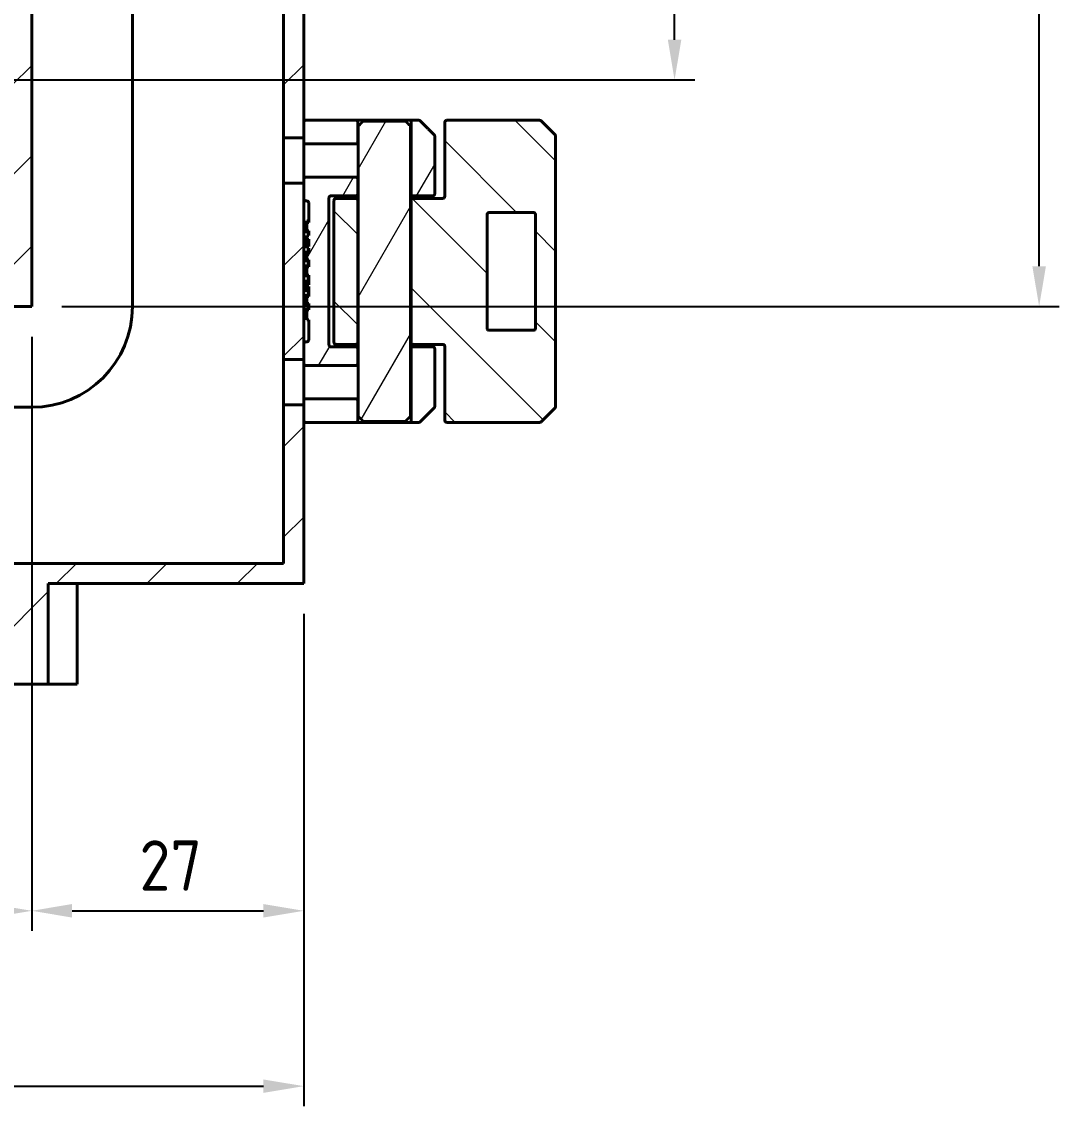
# Model space of a CAD drawing. Header units: millimetres. Extents: x 0 to 2378, y 0 to 1682.
# Drawn here: x 1149.7 to 1252.7, y 1244.9 to 1352.6 of the extents above; entities that cross this region are included whole.
import ezdxf

# ---------------------------------------------------------------- set-up
doc = ezdxf.new("R2010")
doc.units = ezdxf.units.MM
doc.header["$LTSCALE"] = 2
for name, color, linetype, lineweight in [('가시적인 것(ISO)', 3, 'Continuous', 40), ('치수(ISO)', 2, 'Continuous', 25), ('해치(ISO)', 7, 'Continuous', 18)]:
    doc.layers.add(name, color=color, linetype=linetype, lineweight=lineweight)
doc.styles.add('치수 텍스트_PSTEK_POSCO', font='isocp.shx')
doc.dimstyles.new('치수_PSTEK_POSCO', dxfattribs={"dimscale": 2, "dimtxt": 2.5, "dimasz": 2, "dimexe": 1, "dimexo": 1.5, "dimgap": 1, "dimtad": 1, "dimrnd": 1e-08, "dimdsep": 46, "dimtxsty": '치수 텍스트_PSTEK_POSCO', "dimcen": 0.09, "dimdle": 10, "dimclrd": 7, "dimclre": 7, "dimclrt": 2, "dimadec": 1, "dimazin": 2, "dimtfac": 1, "dimtmove": 0, "dimatfit": 3, "dimfxl": 0, "dimtolj": 1, "dimlwd": -1, "dimlwe": -1, "dimarcsym": 0})
pattern_1 = [(59.99998, (0, 0), (-5.49926, 3.175002), [])]

# ---------------------------------------------------------------- blocks, each defined once
blk = doc.blocks.new('*D118')
at = {"layer": 'Defpoints', "color": 0}
for p in [(1127.42, 1456.79), (1214.48, 1456.79), (1127.42, 1346.79)]:
    blk.add_point(p, dxfattribs=at)
at = {"layer": '치수(ISO)', "color": 7}
for p, q in [((1130.42, 1456.79), (1216.48, 1456.79)), ((1214.48, 1350.79), (1214.48, 1452.79)), ((1130.42, 1346.79), (1216.48, 1346.79))]:
    blk.add_line(p, q, dxfattribs=at)
for points in [[(1213.81, 1452.79), (1215.15, 1452.79), (1214.48, 1456.79)], [(1213.81, 1350.79), (1215.15, 1350.79), (1214.48, 1346.79)]]:
    blk.add_solid(points, dxfattribs=at)
at = {"layer": '치수(ISO)', "color": 2, "insert": (1209.98, 1398.29), "char_height": 5, "attachment_point": 4, "rotation": 90, "style": '치수 텍스트_PSTEK_POSCO'}
blk.add_mtext('\\A1;110', dxfattribs=at)
blk = doc.blocks.new('*D119')
at = {"layer": 'Defpoints', "color": 0}
for p in [(1150.67, 1479.29), (1250.67, 1479.29), (1150.67, 1324.29)]:
    blk.add_point(p, dxfattribs=at)
at = {"layer": '치수(ISO)', "color": 7}
for p, q in [((1153.67, 1479.29), (1252.67, 1479.29)), ((1250.67, 1328.29), (1250.67, 1475.29)), ((1153.67, 1324.29), (1252.67, 1324.29))]:
    blk.add_line(p, q, dxfattribs=at)
for points in [[(1250, 1475.29), (1251.34, 1475.29), (1250.67, 1479.29)], [(1250, 1328.29), (1251.34, 1328.29), (1250.67, 1324.29)]]:
    blk.add_solid(points, dxfattribs=at)
at = {"layer": '치수(ISO)', "color": 2, "insert": (1246.17, 1397.68), "char_height": 5, "attachment_point": 4, "rotation": 90, "style": '치수 텍스트_PSTEK_POSCO'}
blk.add_mtext('\\A1;155', dxfattribs=at)
blk = doc.blocks.new('*D121')
at = {"layer": 'Defpoints', "color": 0}
for p in [(894.67, 1324.29), (1150.67, 1324.29), (1150.67, 1264.29)]:
    blk.add_point(p, dxfattribs=at)
at = {"layer": '치수(ISO)', "color": 7}
for p, q in [((894.67, 1321.29), (894.67, 1262.29)), ((1150.67, 1321.29), (1150.67, 1262.29)), ((898.67, 1264.29), (1146.67, 1264.29))]:
    blk.add_line(p, q, dxfattribs=at)
for points in [[(898.67, 1264.96), (898.67, 1263.62), (894.67, 1264.29)], [(1146.67, 1264.96), (1146.67, 1263.62), (1150.67, 1264.29)]]:
    blk.add_solid(points, dxfattribs=at)
at = {"layer": '치수(ISO)', "color": 2, "insert": (1017.98, 1268.79), "char_height": 5, "attachment_point": 4, "style": '치수 텍스트_PSTEK_POSCO'}
blk.add_mtext('\\A1;256', dxfattribs=at)
blk = doc.blocks.new('*D122')
at = {"layer": 'Defpoints', "color": 0}
for p in [(1150.67, 1324.29), (1177.67, 1296.79), (1177.67, 1264.29)]:
    blk.add_point(p, dxfattribs=at)
at = {"layer": '치수(ISO)', "color": 7}
for p, q in [((1150.67, 1321.29), (1150.67, 1262.29)), ((1177.67, 1293.79), (1177.67, 1262.29)), ((1154.67, 1264.29), (1173.67, 1264.29))]:
    blk.add_line(p, q, dxfattribs=at)
for points in [[(1154.67, 1264.96), (1154.67, 1263.62), (1150.67, 1264.29)], [(1173.67, 1264.96), (1173.67, 1263.62), (1177.67, 1264.29)]]:
    blk.add_solid(points, dxfattribs=at)
at = {"layer": '치수(ISO)', "color": 2, "insert": (1161.36, 1268.79), "char_height": 5, "attachment_point": 4, "style": '치수 텍스트_PSTEK_POSCO'}
blk.add_mtext('\\A1;27', dxfattribs=at)
blk = doc.blocks.new('*D125')
at = {"layer": 'Defpoints', "color": 0}
for p in [(867.67, 1296.79), (1177.67, 1296.79), (1177.67, 1246.88)]:
    blk.add_point(p, dxfattribs=at)
at = {"layer": '치수(ISO)', "color": 7}
for p, q in [((867.67, 1293.79), (867.67, 1244.88)), ((1177.67, 1293.79), (1177.67, 1244.88)), ((871.67, 1246.88), (1173.67, 1246.88))]:
    blk.add_line(p, q, dxfattribs=at)
for points in [[(871.67, 1247.54), (871.67, 1246.21), (867.67, 1246.88)], [(1173.67, 1247.54), (1173.67, 1246.21), (1177.67, 1246.88)]]:
    blk.add_solid(points, dxfattribs=at)
at = {"layer": '치수(ISO)', "color": 2, "insert": (1018.67, 1251.38), "char_height": 5, "attachment_point": 4, "style": '치수 텍스트_PSTEK_POSCO'}
blk.add_mtext('\\A1;310', dxfattribs=at)

msp = doc.modelspace()

# ---------------------------------------------------------------- hatches: boundary and pattern name
at = {"layer": '해치(ISO)'}
h = msp.add_hatch(dxfattribs=at)
h.set_pattern_fill('ANSI31', color=256, scale=50.8, style=0)
h.set_pattern_definition([(45, (0, 0), (-4.490128, 4.490128), [])])
h.paths.add_polyline_path([(894.6712, 1324.2885), (1150.6712, 1324.2885), (1150.6712, 1479.2885), (894.6712, 1479.2885)])
h.paths.add_polyline_path([(1148.6712, 1326.2885), (896.6712, 1326.2885), (896.6712, 1417.2885), (898.6712, 1417.2885), (898.6712, 1419.2885), (898.6712, 1477.2885), (1148.6712, 1477.2885)], flags=0)
h.paths.add_polyline_path([(1175.6712, 1467.0363), (1177.6712, 1467.0363), (1177.6712, 1468.5885), (1177.6712, 1482.9885), (1177.6712, 1484.5407), (1175.6712, 1484.5407)])
h.paths.add_polyline_path([(1175.6712, 1341.0363), (1177.6712, 1341.0363), (1177.6712, 1342.5885), (1177.6712, 1460.9885), (1177.6712, 1462.5407), (1175.6712, 1462.5407)])
h.paths.add_polyline_path([(1175.6712, 1319.0363), (1177.6712, 1319.0363), (1177.6712, 1320.5885), (1177.6712, 1334.9885), (1177.6712, 1336.5407), (1175.6712, 1336.5407)])
h.paths.add_polyline_path([(867.6712, 1506.7885), (867.6712, 1296.7885), (1143.0416, 1296.7885), (1143.0416, 1286.7885), (1152.3008, 1286.7885), (1152.3008, 1296.7885), (1177.6712, 1296.7885), (1177.6712, 1312.9885), (1177.6712, 1314.5407), (1175.6712, 1314.5407), (1175.6712, 1298.7885), (869.6712, 1298.7885), (869.6712, 1504.7885), (1175.6712, 1504.7885), (1175.6712, 1489.0363), (1177.6712, 1489.0363), (1177.6712, 1490.5885), (1177.6712, 1506.7885)])
h = msp.add_hatch(dxfattribs=at)
h.set_pattern_fill('ANSI31', color=256, scale=50.8, angle=14.999978, style=0)
h.set_pattern_definition(pattern_1)
edge = h.paths.add_edge_path()
edge.add_spline(control_points=[(1182.8234, 1318.4355), (1182.85, 1318.4355), (1182.8764, 1318.4408), (1182.9246, 1318.4611), (1182.9461, 1318.4755), (1182.983, 1318.5123), (1182.9978, 1318.5345), (1183.0179, 1318.5832), (1183.0231, 1318.6092), (1183.0231, 1318.6354)], knot_values=[-0.03155541, -0.03155541, -0.03155541, -0.03155541, -0.02356647, -0.02356647, -0.01586992, -0.01586992, -0.00793401, -0.00793401, -0.00006102, -0.00006102, -0.00006102, -0.00006102], degree=3, periodic=0)
edge.add_line((1183.0231, 1318.6354), (1183.0231, 1320.0885))
edge.add_spline(control_points=[(1183.0231, 1320.0885), (1183.0231, 1320.1132), (1183.0173, 1320.1422), (1182.9984, 1320.1878), (1182.9819, 1320.2125), (1182.947, 1320.2474), (1182.9224, 1320.2638), (1182.8767, 1320.2827), (1182.8476, 1320.2885), (1182.8229, 1320.2885)], knot_values=[0.05925662, 0.05925662, 0.05925662, 0.05925662, 0.06665984, 0.06665984, 0.07406571, 0.07406571, 0.08147455, 0.08147455, 0.08888547, 0.08888547, 0.08888547, 0.08888547], degree=3, periodic=0)
edge.add_line((1182.8229, 1320.2885), (1180.3712, 1320.2885))
edge.add_ellipse((1180.3712, 1320.4885), major_axis=(0, -0.2), ratio=1, start_angle=270, end_angle=360, ccw=False)
edge.add_line((1180.1712, 1320.4885), (1180.1712, 1335.0885))
edge.add_ellipse((1180.3712, 1335.0885), major_axis=(-0.2, 0), ratio=1, start_angle=270, end_angle=360, ccw=False)
edge.add_line((1180.3712, 1335.2885), (1182.8229, 1335.2885))
edge.add_spline(control_points=[(1182.8229, 1335.2885), (1182.8476, 1335.2885), (1182.8767, 1335.2943), (1182.9224, 1335.3132), (1182.947, 1335.3297), (1182.9819, 1335.3646), (1182.9984, 1335.3892), (1183.0173, 1335.4348), (1183.0231, 1335.4638), (1183.0231, 1335.4885)], knot_values=[0.02962777, 0.02962777, 0.02962777, 0.02962777, 0.03703869, 0.03703869, 0.04444753, 0.04444753, 0.0518534, 0.0518534, 0.05925662, 0.05925662, 0.05925662, 0.05925662], degree=3, periodic=0)
edge.add_line((1183.0231, 1335.4885), (1183.0231, 1336.9416))
edge.add_spline(control_points=[(1183.0231, 1336.9416), (1183.0231, 1336.9679), (1183.0179, 1336.994), (1182.998, 1337.042), (1182.9838, 1337.0636), (1182.9471, 1337.1009), (1182.9248, 1337.116), (1182.8758, 1337.1363), (1182.8497, 1337.1415), (1182.8234, 1337.1415)], knot_values=[-0.03149977, -0.03149977, -0.03149977, -0.03149977, -0.02360721, -0.02360721, -0.01591095, -0.01591095, -0.00791092, -0.00791092, -0.00000502, -0.00000502, -0.00000502, -0.00000502], degree=3, periodic=0)
edge.add_line((1182.8234, 1337.1415), (1177.8712, 1337.1415))
edge.add_spline(control_points=[(1177.8712, 1337.1415), (1177.8465, 1337.1415), (1177.8175, 1337.1357), (1177.7719, 1337.1168), (1177.7473, 1337.1004), (1177.7124, 1337.0654), (1177.6959, 1337.0407), (1177.677, 1336.995), (1177.6712, 1336.9659), (1177.6712, 1336.9412)], knot_values=[0.05928178, 0.05928178, 0.05928178, 0.05928178, 0.06668257, 0.06668257, 0.07409021, 0.07409021, 0.08150513, 0.08150513, 0.08892466, 0.08892466, 0.08892466, 0.08892466], degree=3, periodic=0)
edge.add_line((1177.6712, 1336.9412), (1177.6712, 1336.5407))
edge.add_line((1177.6712, 1336.5407), (1177.6712, 1334.9885))
edge.add_ellipse((1177.8712, 1334.9885), major_axis=(-0.2, 0), ratio=1, start_angle=0, end_angle=90)
edge.add_line((1177.8712, 1334.7885), (1177.9712, 1334.7885))
edge.add_ellipse((1177.9712, 1334.5885), major_axis=(0, 0.2), ratio=1, start_angle=270, end_angle=360, ccw=False)
edge.add_line((1178.1712, 1334.5885), (1178.1712, 1332.6484))
edge.add_line((1178.1712, 1332.6484), (1177.9712, 1332.6484))
edge.add_line((1177.9712, 1332.6484), (1177.9712, 1331.7974))
edge.add_line((1177.9712, 1331.7974), (1178.1712, 1331.7974))
edge.add_line((1178.1712, 1331.7974), (1178.1712, 1331.3323))
edge.add_line((1178.1712, 1331.3323), (1177.9712, 1331.3323))
edge.add_line((1177.9712, 1331.3323), (1177.9712, 1330.9916))
edge.add_line((1177.9712, 1330.9916), (1178.1712, 1330.9916))
edge.add_line((1178.1712, 1330.9916), (1178.1712, 1330.2698))
edge.add_line((1178.1712, 1330.2698), (1177.9712, 1330.2698))
edge.add_line((1177.9712, 1330.2698), (1177.9712, 1330.0823))
edge.add_line((1177.9712, 1330.0823), (1178.1712, 1330.0823))
edge.add_line((1178.1712, 1330.0823), (1178.1712, 1329.6171))
edge.add_line((1178.1712, 1329.6171), (1177.9712, 1329.6171))
edge.add_line((1177.9712, 1329.6171), (1177.9712, 1328.9224))
edge.add_line((1177.9712, 1328.9224), (1178.1712, 1328.9224))
edge.add_line((1178.1712, 1328.9224), (1178.1712, 1328.2421))
edge.add_line((1178.1712, 1328.2421), (1177.9712, 1328.2421))
edge.add_line((1177.9712, 1328.2421), (1177.9712, 1327.4224))
edge.add_line((1177.9712, 1327.4224), (1178.1712, 1327.4224))
edge.add_line((1178.1712, 1327.4224), (1178.1712, 1326.4573))
edge.add_line((1178.1712, 1326.4573), (1177.9712, 1326.4573))
edge.add_line((1177.9712, 1326.4573), (1177.9712, 1326.2698))
edge.add_line((1177.9712, 1326.2698), (1178.1712, 1326.2698))
edge.add_line((1178.1712, 1326.2698), (1178.1712, 1325.3046))
edge.add_line((1178.1712, 1325.3046), (1177.9712, 1325.3046))
edge.add_line((1177.9712, 1325.3046), (1177.9712, 1324.6099))
edge.add_line((1177.9712, 1324.6099), (1178.1712, 1324.6099))
edge.add_line((1178.1712, 1324.6099), (1178.1712, 1323.9829))
edge.add_line((1178.1712, 1323.9829), (1177.9712, 1323.9829))
edge.add_line((1177.9712, 1323.9829), (1177.9712, 1322.9885))
edge.add_line((1177.9712, 1322.9885), (1178.1712, 1322.9885))
edge.add_line((1178.1712, 1322.9885), (1178.1712, 1320.9885))
edge.add_ellipse((1177.9712, 1320.9885), major_axis=(0.2, 0), ratio=1, start_angle=270, end_angle=360, ccw=False)
edge.add_line((1177.9712, 1320.7885), (1177.8712, 1320.7885))
edge.add_ellipse((1177.8712, 1320.5885), major_axis=(0, 0.2), ratio=1, start_angle=0, end_angle=90)
edge.add_line((1177.6712, 1320.5885), (1177.6712, 1319.0363))
edge.add_line((1177.6712, 1319.0363), (1177.6712, 1318.6358))
edge.add_spline(control_points=[(1177.6712, 1318.6358), (1177.6712, 1318.6111), (1177.677, 1318.582), (1177.6959, 1318.5363), (1177.7124, 1318.5116), (1177.7473, 1318.4767), (1177.7719, 1318.4602), (1177.8175, 1318.4413), (1177.8465, 1318.4355), (1177.8712, 1318.4355)], knot_values=[0.0296389, 0.0296389, 0.0296389, 0.0296389, 0.03705843, 0.03705843, 0.04447335, 0.04447335, 0.05188099, 0.05188099, 0.05928178, 0.05928178, 0.05928178, 0.05928178], degree=3, periodic=0)
edge.add_line((1177.8712, 1318.4355), (1182.8234, 1318.4355))
edge = h.paths.add_edge_path()
edge.add_spline(control_points=[(1183.0231, 1314.9416), (1183.0231, 1314.9679), (1183.0179, 1314.994), (1182.998, 1315.042), (1182.9838, 1315.0636), (1182.9471, 1315.1009), (1182.9248, 1315.116), (1182.8758, 1315.1363), (1182.8497, 1315.1415), (1182.8234, 1315.1415)], knot_values=[-0.03149748, -0.03149748, -0.03149748, -0.03149748, -0.02360708, -0.02360708, -0.01591089, -0.01591089, -0.00791092, -0.00791092, -0.00000597, -0.00000597, -0.00000597, -0.00000597], degree=3, periodic=0)
edge.add_line((1182.8234, 1315.1415), (1177.8712, 1315.1415))
edge.add_spline(control_points=[(1177.8712, 1315.1415), (1177.8465, 1315.1415), (1177.8175, 1315.1357), (1177.7719, 1315.1168), (1177.7473, 1315.1004), (1177.7124, 1315.0654), (1177.6959, 1315.0407), (1177.677, 1314.995), (1177.6712, 1314.9659), (1177.6712, 1314.9412)], knot_values=[0.05928178, 0.05928178, 0.05928178, 0.05928178, 0.06668257, 0.06668257, 0.07409021, 0.07409021, 0.08150513, 0.08150513, 0.08892466, 0.08892466, 0.08892466, 0.08892466], degree=3, periodic=0)
edge.add_line((1177.6712, 1314.9412), (1177.6712, 1314.5407))
edge.add_line((1177.6712, 1314.5407), (1177.6712, 1312.9885))
edge.add_ellipse((1177.8712, 1312.9885), major_axis=(-0.2, 0), ratio=1, start_angle=0, end_angle=90)
edge.add_line((1177.8712, 1312.7885), (1182.8229, 1312.7885))
edge.add_spline(control_points=[(1182.8229, 1312.7885), (1182.8476, 1312.7885), (1182.8767, 1312.7943), (1182.9224, 1312.8132), (1182.947, 1312.8297), (1182.9819, 1312.8646), (1182.9984, 1312.8892), (1183.0173, 1312.9348), (1183.0231, 1312.9638), (1183.0231, 1312.9885)], knot_values=[0.02962777, 0.02962777, 0.02962777, 0.02962777, 0.03703869, 0.03703869, 0.04444753, 0.04444753, 0.0518534, 0.0518534, 0.05925662, 0.05925662, 0.05925662, 0.05925662], degree=3, periodic=0)
edge.add_line((1183.0231, 1312.9885), (1183.0231, 1314.9416))
edge = h.paths.add_edge_path()
edge.add_spline(control_points=[(1190.6702, 1341.2057), (1190.6702, 1341.2304), (1190.6644, 1341.2594), (1190.6455, 1341.305), (1190.6291, 1341.3296), (1190.6116, 1341.3471)], knot_values=[0, 0, 0, 0, 0.00740433, 0.00740433, 0.01480942, 0.01480942, 0.01480942, 0.01480942], degree=3, periodic=0)
edge.add_line((1190.6116, 1341.3471), (1189.2284, 1342.7299))
edge.add_spline(control_points=[(1189.2284, 1342.7299), (1189.2109, 1342.7474), (1189.1863, 1342.7638), (1189.1407, 1342.7827), (1189.1116, 1342.7885), (1189.0869, 1342.7885)], knot_values=[0.01481077, 0.01481077, 0.01481077, 0.01481077, 0.02221636, 0.02221636, 0.02962523, 0.02962523, 0.02962523, 0.02962523], degree=3, periodic=0)
edge.add_line((1189.0869, 1342.7885), (1188.5195, 1342.7885))
edge.add_spline(control_points=[(1188.5195, 1342.7885), (1188.4948, 1342.7885), (1188.4657, 1342.7827), (1188.42, 1342.7638), (1188.3954, 1342.7474), (1188.3605, 1342.7125), (1188.344, 1342.6878), (1188.3251, 1342.6422), (1188.3193, 1342.6132), (1188.3193, 1342.5885)], knot_values=[0.02962777, 0.02962777, 0.02962777, 0.02962777, 0.03703869, 0.03703869, 0.04444753, 0.04444753, 0.0518534, 0.0518534, 0.05925662, 0.05925662, 0.05925662, 0.05925662], degree=3, periodic=0)
edge.add_line((1188.3193, 1342.5885), (1188.3193, 1335.4885))
edge.add_spline(control_points=[(1188.3193, 1335.4885), (1188.3193, 1335.4638), (1188.3251, 1335.4348), (1188.344, 1335.3892), (1188.3605, 1335.3646), (1188.3954, 1335.3297), (1188.42, 1335.3132), (1188.4657, 1335.2943), (1188.4948, 1335.2885), (1188.5195, 1335.2885)], knot_values=[0.05925662, 0.05925662, 0.05925662, 0.05925662, 0.06665984, 0.06665984, 0.07406571, 0.07406571, 0.08147455, 0.08147455, 0.08888547, 0.08888547, 0.08888547, 0.08888547], degree=3, periodic=0)
edge.add_line((1188.5195, 1335.2885), (1190.4702, 1335.2885))
edge.add_spline(control_points=[(1190.4702, 1335.2885), (1190.4949, 1335.2885), (1190.5239, 1335.2943), (1190.5695, 1335.3132), (1190.5942, 1335.3296), (1190.6291, 1335.3646), (1190.6455, 1335.3892), (1190.6644, 1335.4348), (1190.6702, 1335.4638), (1190.6702, 1335.4885)], knot_values=[-0.02962232, -0.02962232, -0.02962232, -0.02962232, -0.02221544, -0.02221544, -0.01480942, -0.01480942, -0.00740433, -0.00740433, 0, 0, 0, 0], degree=3, periodic=0)
edge.add_line((1190.6702, 1335.4885), (1190.6702, 1341.2057))
edge = h.paths.add_edge_path()
edge.add_line((1190.4702, 1320.2885), (1188.5195, 1320.2885))
edge.add_spline(control_points=[(1188.5195, 1320.2885), (1188.4948, 1320.2885), (1188.4657, 1320.2827), (1188.42, 1320.2638), (1188.3954, 1320.2474), (1188.3605, 1320.2125), (1188.344, 1320.1878), (1188.3251, 1320.1422), (1188.3193, 1320.1132), (1188.3193, 1320.0885)], knot_values=[0.02962777, 0.02962777, 0.02962777, 0.02962777, 0.03703869, 0.03703869, 0.04444753, 0.04444753, 0.0518534, 0.0518534, 0.05925662, 0.05925662, 0.05925662, 0.05925662], degree=3, periodic=0)
edge.add_line((1188.3193, 1320.0885), (1188.3193, 1312.9885))
edge.add_spline(control_points=[(1188.3193, 1312.9885), (1188.3193, 1312.9638), (1188.3251, 1312.9348), (1188.344, 1312.8892), (1188.3605, 1312.8646), (1188.3954, 1312.8297), (1188.42, 1312.8132), (1188.4657, 1312.7943), (1188.4948, 1312.7885), (1188.5195, 1312.7885)], knot_values=[0.05925662, 0.05925662, 0.05925662, 0.05925662, 0.06665984, 0.06665984, 0.07406571, 0.07406571, 0.08147455, 0.08147455, 0.08888547, 0.08888547, 0.08888547, 0.08888547], degree=3, periodic=0)
edge.add_line((1188.5195, 1312.7885), (1189.0869, 1312.7885))
edge.add_spline(control_points=[(1189.0869, 1312.7885), (1189.1116, 1312.7885), (1189.1407, 1312.7943), (1189.1863, 1312.8132), (1189.2109, 1312.8296), (1189.2284, 1312.8471)], knot_values=[0.08887694, 0.08887694, 0.08887694, 0.08887694, 0.09628506, 0.09628506, 0.10369147, 0.10369147, 0.10369147, 0.10369147], degree=3, periodic=0)
edge.add_line((1189.2284, 1312.8471), (1190.6116, 1314.2299))
edge.add_spline(control_points=[(1190.6116, 1314.2299), (1190.6291, 1314.2474), (1190.6455, 1314.272), (1190.6644, 1314.3176), (1190.6702, 1314.3467), (1190.6702, 1314.3714)], knot_values=[-0.01480942, -0.01480942, -0.01480942, -0.01480942, -0.00740433, -0.00740433, 0, 0, 0, 0], degree=3, periodic=0)
edge.add_line((1190.6702, 1314.3714), (1190.6702, 1320.0885))
edge.add_spline(control_points=[(1190.6702, 1320.0885), (1190.6702, 1320.1132), (1190.6644, 1320.1422), (1190.6455, 1320.1879), (1190.6291, 1320.2125), (1190.5942, 1320.2474), (1190.5695, 1320.2638), (1190.5239, 1320.2827), (1190.4949, 1320.2885), (1190.4702, 1320.2885)], knot_values=[0, 0, 0, 0, 0.00740433, 0.00740433, 0.01480942, 0.01480942, 0.02221544, 0.02221544, 0.02962232, 0.02962232, 0.02962232, 0.02962232], degree=3, periodic=0)
h = msp.add_hatch(dxfattribs=at)
h.set_pattern_fill('ANSI31', color=256, scale=50.8, angle=90.00021, style=0)
h.set_pattern_definition([(135.0002, (0, 0), (-4.490112, -4.490145), [])])
edge = h.paths.add_edge_path()
edge.add_line((1191.6712, 1320.3385), (1191.6712, 1312.9885))
edge.add_ellipse((1191.8712, 1312.9885), major_axis=(-0.2, 0), ratio=1, start_angle=0, end_angle=90)
edge.add_line((1191.8712, 1312.7885), (1201.0884, 1312.7885))
edge.add_ellipse((1201.0884, 1312.9885), major_axis=(0, -0.2), ratio=1, start_angle=0, end_angle=45)
edge.add_line((1201.2298, 1312.8471), (1202.6126, 1314.2299))
edge.add_ellipse((1202.4712, 1314.3714), major_axis=(0.1414, -0.1414), ratio=1, start_angle=0, end_angle=45)
edge.add_line((1202.6712, 1314.3714), (1202.6712, 1341.2057))
edge.add_ellipse((1202.4712, 1341.2057), major_axis=(0.2, 0), ratio=1, start_angle=0, end_angle=45)
edge.add_line((1202.6126, 1341.3471), (1201.2298, 1342.7299))
edge.add_ellipse((1201.0884, 1342.5885), major_axis=(0.1414, 0.1414), ratio=1, start_angle=0, end_angle=45)
edge.add_line((1201.0884, 1342.7885), (1191.8712, 1342.7885))
edge.add_ellipse((1191.8712, 1342.5885), major_axis=(0, 0.2), ratio=1, start_angle=0, end_angle=90)
edge.add_line((1191.6712, 1342.5885), (1191.6712, 1335.2385))
edge.add_ellipse((1191.4712, 1335.2385), major_axis=(0.2, 0), ratio=1, start_angle=270, end_angle=360, ccw=False)
edge.add_line((1191.4712, 1335.0385), (1188.5195, 1335.0385))
edge.add_spline(control_points=[(1188.5195, 1335.0385), (1188.4948, 1335.0385), (1188.4657, 1335.0327), (1188.42, 1335.0138), (1188.3954, 1334.9974), (1188.3605, 1334.9625), (1188.344, 1334.9378), (1188.3251, 1334.8922), (1188.3193, 1334.8632), (1188.3193, 1334.8385)], knot_values=[0.02962777, 0.02962777, 0.02962777, 0.02962777, 0.03703869, 0.03703869, 0.04444753, 0.04444753, 0.0518534, 0.0518534, 0.05925662, 0.05925662, 0.05925662, 0.05925662], degree=3, periodic=0)
edge.add_line((1188.3193, 1334.8385), (1188.3193, 1320.7385))
edge.add_spline(control_points=[(1188.3193, 1320.7385), (1188.3193, 1320.7138), (1188.3251, 1320.6848), (1188.344, 1320.6392), (1188.3605, 1320.6146), (1188.3954, 1320.5797), (1188.42, 1320.5632), (1188.4657, 1320.5443), (1188.4948, 1320.5385), (1188.5195, 1320.5385)], knot_values=[0.05925662, 0.05925662, 0.05925662, 0.05925662, 0.06665984, 0.06665984, 0.07406571, 0.07406571, 0.08147455, 0.08147455, 0.08888547, 0.08888547, 0.08888547, 0.08888547], degree=3, periodic=0)
edge.add_line((1188.5195, 1320.5385), (1191.4712, 1320.5385))
edge.add_ellipse((1191.4712, 1320.3385), major_axis=(0, 0.2), ratio=1, start_angle=270, end_angle=360, ccw=False)
edge = h.paths.add_edge_path(flags=0)
edge.add_line((1200.4712, 1321.9385), (1196.0712, 1321.9385))
edge.add_ellipse((1196.0712, 1322.1385), major_axis=(0, -0.2), ratio=1, start_angle=270, end_angle=360, ccw=False)
edge.add_line((1195.8712, 1322.1385), (1195.8712, 1333.4385))
edge.add_ellipse((1196.0712, 1333.4385), major_axis=(-0.2, 0), ratio=1, start_angle=270, end_angle=360, ccw=False)
edge.add_line((1196.0712, 1333.6385), (1200.4712, 1333.6385))
edge.add_ellipse((1200.4712, 1333.4385), major_axis=(0, 0.2), ratio=1, start_angle=270, end_angle=360, ccw=False)
edge.add_line((1200.6712, 1333.4385), (1200.6712, 1322.1385))
edge.add_ellipse((1200.4712, 1322.1385), major_axis=(0.2, 0), ratio=1, start_angle=270, end_angle=360, ccw=False)
edge = h.paths.add_edge_path()
edge.add_spline(control_points=[(1180.8722, 1335.0385), (1180.8475, 1335.0385), (1180.8185, 1335.0327), (1180.7729, 1335.0138), (1180.7482, 1334.9974), (1180.7133, 1334.9625), (1180.6969, 1334.9379), (1180.678, 1334.8922), (1180.6722, 1334.8632), (1180.6722, 1334.8385)], knot_values=[-0.02962232, -0.02962232, -0.02962232, -0.02962232, -0.02221544, -0.02221544, -0.01480942, -0.01480942, -0.00740433, -0.00740433, 0, 0, 0, 0], degree=3, periodic=0)
edge.add_line((1180.6722, 1334.8385), (1180.6722, 1320.7385))
edge.add_spline(control_points=[(1180.6722, 1320.7385), (1180.6722, 1320.7138), (1180.678, 1320.6848), (1180.6969, 1320.6392), (1180.7133, 1320.6146), (1180.7482, 1320.5796), (1180.7729, 1320.5632), (1180.8185, 1320.5443), (1180.8475, 1320.5385), (1180.8722, 1320.5385)], knot_values=[0, 0, 0, 0, 0.00740433, 0.00740433, 0.01480942, 0.01480942, 0.02221544, 0.02221544, 0.02962232, 0.02962232, 0.02962232, 0.02962232], degree=3, periodic=0)
edge.add_line((1180.8722, 1320.5385), (1182.8229, 1320.5385))
edge.add_spline(control_points=[(1182.8229, 1320.5385), (1182.8476, 1320.5385), (1182.8767, 1320.5443), (1182.9224, 1320.5632), (1182.947, 1320.5797), (1182.9819, 1320.6146), (1182.9984, 1320.6392), (1183.0173, 1320.6848), (1183.0231, 1320.7138), (1183.0231, 1320.7385)], knot_values=[0.02962777, 0.02962777, 0.02962777, 0.02962777, 0.03703869, 0.03703869, 0.04444753, 0.04444753, 0.0518534, 0.0518534, 0.05925662, 0.05925662, 0.05925662, 0.05925662], degree=3, periodic=0)
edge.add_line((1183.0231, 1320.7385), (1183.0231, 1334.8385))
edge.add_spline(control_points=[(1183.0231, 1334.8385), (1183.0231, 1334.8632), (1183.0173, 1334.8922), (1182.9984, 1334.9378), (1182.9819, 1334.9625), (1182.947, 1334.9974), (1182.9224, 1335.0138), (1182.8767, 1335.0327), (1182.8476, 1335.0385), (1182.8229, 1335.0385)], knot_values=[0.05925662, 0.05925662, 0.05925662, 0.05925662, 0.06665984, 0.06665984, 0.07406571, 0.07406571, 0.08147455, 0.08147455, 0.08888547, 0.08888547, 0.08888547, 0.08888547], degree=3, periodic=0)
edge.add_line((1182.8229, 1335.0385), (1180.8722, 1335.0385))
h = msp.add_hatch(dxfattribs=at)
h.set_pattern_fill('ANSI31', color=256, scale=50.8, angle=14.999978, style=0)
h.set_pattern_definition(pattern_1)
edge = h.paths.add_edge_path()
edge.add_line((1187.7688, 1342.6885), (1183.5736, 1342.6885))
edge.add_spline(control_points=[(1183.5736, 1342.6885), (1183.35, 1342.4652), (1183.0731, 1342.1885)], knot_values=[0, 0, 0, 0.07074457, 0.07074457, 0.07074457], weights=[1, 1.0057179, 1], degree=2, periodic=0)
edge.add_line((1183.0731, 1342.1885), (1183.0731, 1313.3885))
edge.add_line((1183.0731, 1313.3885), (1183.5736, 1312.8885))
edge.add_line((1183.5736, 1312.8885), (1187.7688, 1312.8885))
edge.add_spline(control_points=[(1187.7688, 1312.8885), (1187.9924, 1313.1119), (1188.2693, 1313.3885)], knot_values=[0, 0, 0, 0.07074441, 0.07074441, 0.07074441], weights=[1, 1.00571787, 1], degree=2, periodic=0)
edge.add_line((1188.2693, 1313.3885), (1188.2693, 1342.1885))
edge.add_line((1188.2693, 1342.1885), (1187.7688, 1342.6885))

# ---------------------------------------------------------------- linework, layer by layer
at = {"layer": '가시적인 것(ISO)'}
for p, q in [((1150.6712, 1324.2885), (1150.6712, 1479.2885)), ((1160.6712, 1324.2885), (1160.6712, 1479.2885)), ((1175.6712, 1462.5407), (1175.6712, 1341.0363)), ((1177.6712, 1341.0363), (1177.6712, 1462.5407)), ((1177.6712, 1342.5885), (1177.6712, 1340.6358)), ((1182.8229, 1342.7885), (1177.8712, 1342.7885)), ((1182.8229, 1342.7885), (1188.5195, 1342.7885)), ((1183.0231, 1340.6354), (1183.0231, 1342.5885)), ((1183.0731, 1342.1885), (1183.0731, 1313.3885)), ((1187.7688, 1342.6885), (1183.5736, 1342.6885)), ((1188.2693, 1313.3885), (1188.2693, 1342.1885)), ((1188.3193, 1342.5885), (1188.3193, 1335.4885)), ((1189.0869, 1342.7885), (1188.5195, 1342.7885)), ((1191.6712, 1342.5885), (1191.6712, 1335.2385)), ((1201.0884, 1342.7885), (1191.8712, 1342.7885)), ((1202.6126, 1341.3471), (1201.2298, 1342.7299)), ((1175.6712, 1341.0363), (1177.6712, 1341.0363)), ((1175.6712, 1336.5407), (1175.6712, 1341.0363)), ((1190.6702, 1335.4885), (1190.6702, 1341.2057)), ((1202.6712, 1314.3714), (1202.6712, 1341.2057)), ((1177.6712, 1336.9412), (1177.6712, 1340.6358)), ((1177.8712, 1340.4355), (1182.8234, 1340.4355)), ((1177.6712, 1336.9412), (1177.6712, 1334.9885)), ((1182.8234, 1337.1415), (1177.8712, 1337.1415)), ((1183.0231, 1335.4885), (1183.0231, 1336.9416)), ((1177.6712, 1336.5407), (1175.6712, 1336.5407)), ((1175.6712, 1336.5407), (1175.6712, 1319.0363)), ((1177.6712, 1319.0363), (1177.6712, 1336.5407)), ((1177.8712, 1334.7885), (1177.9712, 1334.7885)), ((1178.1712, 1334.5885), (1178.1712, 1332.6484)), ((1180.1712, 1320.4885), (1180.1712, 1335.0885)), ((1180.3712, 1335.2885), (1182.8229, 1335.2885)), ((1180.6722, 1334.8385), (1180.6722, 1320.7385)), ((1182.8229, 1335.0385), (1180.8722, 1335.0385)), ((1182.8229, 1335.2885), (1183.0731, 1335.2885)), ((1182.8229, 1335.0385), (1183.0731, 1335.0385)), ((1183.0231, 1320.7385), (1183.0231, 1334.8385)), ((1188.2693, 1335.2885), (1188.5195, 1335.2885)), ((1188.2693, 1335.0385), (1188.5195, 1335.0385)), ((1188.3193, 1334.8385), (1188.3193, 1320.7385)), ((1188.5195, 1335.2885), (1190.4702, 1335.2885)), ((1191.4712, 1335.0385), (1188.5195, 1335.0385)), ((1195.8712, 1322.1385), (1195.8712, 1333.4385)), ((1196.0712, 1333.6385), (1200.4712, 1333.6385)), ((1200.6712, 1333.4385), (1200.6712, 1322.1385)), ((1177.9712, 1332.7698), (1177.9712, 1332.801)), ((1178.1712, 1332.801), (1177.9712, 1332.801)), ((1177.9712, 1332.6484), (1177.9712, 1332.7698)), ((1178.1712, 1332.7698), (1177.9712, 1332.7698)), ((1178.1712, 1332.6484), (1177.9712, 1332.6484)), ((1177.9712, 1332.6484), (1177.9712, 1331.7974)), ((1177.9712, 1331.7974), (1178.1712, 1331.7974)), ((1177.9712, 1331.676), (1177.9712, 1331.7974)), ((1178.1712, 1331.676), (1177.9712, 1331.676)), ((1177.9712, 1331.6135), (1177.9712, 1331.676)), ((1177.9712, 1331.5823), (1177.9712, 1331.6135)), ((1178.1712, 1331.6135), (1177.9712, 1331.6135)), ((1178.1712, 1331.5823), (1177.9712, 1331.5823)), ((1178.1712, 1331.3323), (1177.9712, 1331.3323)), ((1177.9712, 1331.3323), (1177.9712, 1330.9916)), ((1178.1712, 1331.7974), (1178.1712, 1331.3323)), ((1177.9712, 1330.9916), (1178.1712, 1330.9916)), ((1177.9712, 1330.2698), (1177.9712, 1330.9916)), ((1178.1712, 1330.2698), (1177.9712, 1330.2698)), ((1177.9712, 1330.2698), (1177.9712, 1330.0823)), ((1178.1712, 1330.9916), (1178.1712, 1330.2698)), ((1177.9712, 1330.0823), (1178.1712, 1330.0823)), ((1177.9712, 1329.801), (1177.9712, 1329.8323)), ((1178.1712, 1329.8323), (1177.9712, 1329.8323)), ((1177.9712, 1329.7385), (1177.9712, 1329.801)), ((1178.1712, 1329.801), (1177.9712, 1329.801)), ((1177.9712, 1329.6171), (1177.9712, 1329.7385)), ((1178.1712, 1329.7385), (1177.9712, 1329.7385)), ((1178.1712, 1329.6171), (1177.9712, 1329.6171)), ((1177.9712, 1329.6171), (1177.9712, 1328.9224)), ((1178.1712, 1330.0823), (1178.1712, 1329.6171)), ((1177.9712, 1328.9224), (1178.1712, 1328.9224)), ((1177.9712, 1328.801), (1177.9712, 1328.9224)), ((1177.9712, 1328.7385), (1177.9712, 1328.801)), ((1178.1712, 1328.801), (1177.9712, 1328.801)), ((1177.9712, 1328.7073), (1177.9712, 1328.7385)), ((1178.1712, 1328.7385), (1177.9712, 1328.7385)), ((1178.1712, 1328.7073), (1177.9712, 1328.7073)), ((1177.9712, 1328.426), (1177.9712, 1328.4573)), ((1178.1712, 1328.4573), (1177.9712, 1328.4573)), ((1177.9712, 1328.3635), (1177.9712, 1328.426)), ((1178.1712, 1328.426), (1177.9712, 1328.426)), ((1177.9712, 1328.2421), (1177.9712, 1328.3635)), ((1178.1712, 1328.3635), (1177.9712, 1328.3635)), ((1178.1712, 1328.2421), (1177.9712, 1328.2421)), ((1177.9712, 1328.2421), (1177.9712, 1327.4224)), ((1178.1712, 1328.9224), (1178.1712, 1328.2421)), ((1177.9712, 1327.4224), (1178.1712, 1327.4224)), ((1177.9712, 1327.301), (1177.9712, 1327.4224)), ((1177.9712, 1327.2385), (1177.9712, 1327.301)), ((1178.1712, 1327.301), (1177.9712, 1327.301)), ((1177.9712, 1327.2073), (1177.9712, 1327.2385)), ((1178.1712, 1327.2385), (1177.9712, 1327.2385)), ((1178.1712, 1327.2073), (1177.9712, 1327.2073)), ((1177.9712, 1326.4573), (1177.9712, 1326.9573)), ((1178.1712, 1326.9573), (1177.9712, 1326.9573)), ((1178.1712, 1327.4224), (1178.1712, 1326.4573)), ((1178.1712, 1326.4573), (1177.9712, 1326.4573)), ((1177.9712, 1326.4573), (1177.9712, 1326.2698)), ((1177.9712, 1326.2698), (1178.1712, 1326.2698)), ((1177.9712, 1325.7698), (1177.9712, 1326.2698)), ((1178.1712, 1326.2698), (1178.1712, 1325.3046)), ((1178.1712, 1325.7698), (1177.9712, 1325.7698)), ((1177.9712, 1325.4885), (1177.9712, 1325.5198)), ((1178.1712, 1325.5198), (1177.9712, 1325.5198)), ((1177.9712, 1325.426), (1177.9712, 1325.4885)), ((1178.1712, 1325.4885), (1177.9712, 1325.4885)), ((1177.9712, 1325.3046), (1177.9712, 1325.426)), ((1178.1712, 1325.426), (1177.9712, 1325.426)), ((1178.1712, 1325.3046), (1177.9712, 1325.3046)), ((1177.9712, 1325.3046), (1177.9712, 1324.6099)), ((894.6712, 1324.2885), (1150.6712, 1324.2885)), ((1177.9712, 1324.6099), (1178.1712, 1324.6099)), ((1177.9712, 1324.4885), (1177.9712, 1324.6099)), ((1177.9712, 1324.426), (1177.9712, 1324.4885)), ((1178.1712, 1324.4885), (1177.9712, 1324.4885)), ((1177.9712, 1324.3948), (1177.9712, 1324.426)), ((1178.1712, 1324.426), (1177.9712, 1324.426)), ((1178.1712, 1324.3948), (1177.9712, 1324.3948)), ((1178.1712, 1324.1448), (1177.9712, 1324.1448)), ((1177.9712, 1324.1135), (1177.9712, 1324.1448)), ((1178.1712, 1324.1135), (1177.9712, 1324.1135)), ((1177.9712, 1324.0198), (1177.9712, 1324.1135)), ((1178.1712, 1324.0198), (1177.9712, 1324.0198)), ((1177.9712, 1323.9829), (1177.9712, 1324.0198)), ((1178.1712, 1323.9829), (1177.9712, 1323.9829)), ((1177.9712, 1323.9829), (1177.9712, 1322.9885)), ((1178.1712, 1324.6099), (1178.1712, 1323.9829)), ((1177.9712, 1322.9885), (1178.1712, 1322.9885)), ((1178.1712, 1322.9885), (1178.1712, 1320.9885)), ((1200.4712, 1321.9385), (1196.0712, 1321.9385)), ((1177.6712, 1320.5885), (1177.6712, 1318.6358)), ((1177.9712, 1320.7885), (1177.8712, 1320.7885)), ((1180.8722, 1320.5385), (1182.8229, 1320.5385)), ((1183.0731, 1320.5385), (1182.8229, 1320.5385)), ((1188.5195, 1320.5385), (1188.2693, 1320.5385)), ((1188.5195, 1320.5385), (1191.4712, 1320.5385)), ((1182.8229, 1320.2885), (1180.3712, 1320.2885)), ((1183.0731, 1320.2885), (1182.8229, 1320.2885)), ((1183.0231, 1318.6354), (1183.0231, 1320.0885)), ((1188.5195, 1320.2885), (1188.2693, 1320.2885)), ((1188.3193, 1320.0885), (1188.3193, 1312.9885)), ((1190.4702, 1320.2885), (1188.5195, 1320.2885)), ((1190.6702, 1314.3714), (1190.6702, 1320.0885)), ((1191.6712, 1320.3385), (1191.6712, 1312.9885)), ((1175.6712, 1319.0363), (1177.6712, 1319.0363)), ((1175.6712, 1314.5407), (1175.6712, 1319.0363)), ((1177.6712, 1314.9412), (1177.6712, 1318.6358)), ((1177.8712, 1318.4355), (1182.8234, 1318.4355)), ((1182.8234, 1315.1415), (1177.8712, 1315.1415)), ((894.6712, 1314.2885), (1150.6712, 1314.2885)), ((1177.6712, 1314.5407), (1175.6712, 1314.5407)), ((1175.6712, 1314.5407), (1175.6712, 1298.7885)), ((1177.6712, 1314.9412), (1177.6712, 1312.9885)), ((1177.6712, 1296.7885), (1177.6712, 1314.5407)), ((1183.0231, 1312.9885), (1183.0231, 1314.9416)), ((1201.2298, 1312.8471), (1202.6126, 1314.2299)), ((1177.8712, 1312.7885), (1182.8229, 1312.7885)), ((1188.5195, 1312.7885), (1182.8229, 1312.7885)), ((1183.5736, 1312.8885), (1187.7688, 1312.8885)), ((1188.5195, 1312.7885), (1189.0869, 1312.7885)), ((1191.8712, 1312.7885), (1201.0884, 1312.7885)), ((1175.6712, 1298.7885), (869.6712, 1298.7885)), ((1152.3008, 1286.7885), (1152.3008, 1296.7885)), ((1152.3008, 1296.7885), (1177.6712, 1296.7885)), ((1155.1712, 1296.7885), (1155.1712, 1286.7885)), ((1143.0416, 1286.7885), (1152.3008, 1286.7885)), ((1152.3008, 1286.7885), (1155.1712, 1286.7885))]:
    msp.add_line(p, q, dxfattribs=at)
for centre, radius, start, end in [((1177.8712, 1342.5885), 0.2, 90, 180), ((1191.8712, 1342.5885), 0.2, 90, 180), ((1201.0884, 1342.5885), 0.2, 45, 90), ((1202.4712, 1341.2057), 0.2, 0, 45), ((1177.8712, 1334.9885), 0.2, 180, 270), ((1177.9712, 1334.5885), 0.2, 0, 90), ((1180.3712, 1335.0885), 0.2, 90, 180), ((1191.4712, 1335.2385), 0.2, 270, 0), ((1196.0712, 1333.4385), 0.2, 90, 180), ((1200.4712, 1333.4385), 0.2, 0, 90), ((1150.6712, 1324.2885), 10, 270, 0), ((1196.0712, 1322.1385), 0.2, 180, 270), ((1200.4712, 1322.1385), 0.2, 270, 0), ((1177.8712, 1320.5885), 0.2, 90, 180), ((1177.9712, 1320.9885), 0.2, 270, 0), ((1180.3712, 1320.4885), 0.2, 180, 270), ((1191.4712, 1320.3385), 0.2, 0, 90), ((1202.4712, 1314.3714), 0.2, 315, 0), ((1177.8712, 1312.9885), 0.2, 180, 270), ((1191.8712, 1312.9885), 0.2, 180, 270), ((1201.0884, 1312.9885), 0.2, 270, 315)]:
    msp.add_arc(centre, radius, start, end, dxfattribs=at)
for points, knots in [([(1183.0231, 1342.5885), (1183.0231, 1342.6132), (1183.0173, 1342.6422), (1182.9984, 1342.6878), (1182.9819, 1342.7125), (1182.947, 1342.7474), (1182.9224, 1342.7638), (1182.8767, 1342.7827), (1182.8476, 1342.7885), (1182.8229, 1342.7885)], [0.0592566208, 0.0592566208, 0.0592566208, 0.0592566208, 0.0666598381, 0.0666598381, 0.0740657119, 0.0740657119, 0.0814745503, 0.0814745503, 0.0888854717, 0.0888854717, 0.0888854717, 0.0888854717]), ([(1188.5195, 1342.7885), (1188.4948, 1342.7885), (1188.4657, 1342.7827), (1188.42, 1342.7638), (1188.3954, 1342.7474), (1188.3605, 1342.7125), (1188.344, 1342.6878), (1188.3251, 1342.6422), (1188.3193, 1342.6132), (1188.3193, 1342.5885)], [0.0296277699, 0.0296277699, 0.0296277699, 0.0296277699, 0.0370386913, 0.0370386913, 0.0444475297, 0.0444475297, 0.0518534035, 0.0518534035, 0.0592566208, 0.0592566208, 0.0592566208, 0.0592566208]), ([(1189.2284, 1342.7299), (1189.2109, 1342.7474), (1189.1863, 1342.7638), (1189.1407, 1342.7827), (1189.1116, 1342.7885), (1189.0869, 1342.7885)], [0.0148107742, 0.0148107742, 0.0148107742, 0.0148107742, 0.0222163641, 0.0222163641, 0.029625231, 0.029625231, 0.029625231, 0.029625231]), ([(1190.6702, 1341.2057), (1190.6702, 1341.2304), (1190.6644, 1341.2594), (1190.6455, 1341.305), (1190.6291, 1341.3296), (1190.6116, 1341.3471)], [0, 0, 0, 0, 0.0074043332, 0.0074043332, 0.0148094154, 0.0148094154, 0.0148094154, 0.0148094154]), ([(1177.6712, 1340.6358), (1177.6712, 1340.6111), (1177.677, 1340.582), (1177.6959, 1340.5363), (1177.7124, 1340.5116), (1177.7473, 1340.4767), (1177.7719, 1340.4602), (1177.8175, 1340.4413), (1177.8465, 1340.4355), (1177.8712, 1340.4355)], [0.0296388981, 0.0296388981, 0.0296388981, 0.0296388981, 0.0370584338, 0.0370584338, 0.0444733544, 0.0444733544, 0.0518809907, 0.0518809907, 0.0592817815, 0.0592817815, 0.0592817815, 0.0592817815]), ([(1182.8234, 1340.4355), (1182.85, 1340.4355), (1182.8764, 1340.4408), (1182.9246, 1340.4612), (1182.9461, 1340.4756), (1182.983, 1340.5124), (1182.9979, 1340.5346), (1183.0179, 1340.5833), (1183.0231, 1340.6092), (1183.0231, 1340.6354)], [-0.0315639822, -0.0315639822, -0.0315639822, -0.0315639822, -0.023566677, -0.023566677, -0.0158698229, -0.0158698229, -0.0079339546, -0.0079339546, -0.0000722519, -0.0000722519, -0.0000722519, -0.0000722519]), ([(1177.8712, 1337.1415), (1177.8465, 1337.1415), (1177.8175, 1337.1357), (1177.7719, 1337.1168), (1177.7473, 1337.1004), (1177.7124, 1337.0654), (1177.6959, 1337.0407), (1177.677, 1336.995), (1177.6712, 1336.9659), (1177.6712, 1336.9412)], [0.0592817815, 0.0592817815, 0.0592817815, 0.0592817815, 0.0666825724, 0.0666825724, 0.0740902086, 0.0740902086, 0.0815051293, 0.0815051293, 0.0889246649, 0.0889246649, 0.0889246649, 0.0889246649]), ([(1183.0231, 1336.9416), (1183.0231, 1336.9679), (1183.0179, 1336.994), (1182.998, 1337.042), (1182.9838, 1337.0636), (1182.9471, 1337.1009), (1182.9248, 1337.116), (1182.8758, 1337.1363), (1182.8497, 1337.1415), (1182.8234, 1337.1415)], [-0.0314997689, -0.0314997689, -0.0314997689, -0.0314997689, -0.023607211, -0.023607211, -0.0159109469, -0.0159109469, -0.0079109153, -0.0079109153, -0.000005024, -0.000005024, -0.000005024, -0.000005024]), ([(1180.8722, 1335.0385), (1180.8475, 1335.0385), (1180.8185, 1335.0327), (1180.7729, 1335.0138), (1180.7482, 1334.9974), (1180.7133, 1334.9625), (1180.6969, 1334.9379), (1180.678, 1334.8922), (1180.6722, 1334.8632), (1180.6722, 1334.8385)], [-0.0296223229, -0.0296223229, -0.0296223229, -0.0296223229, -0.0222154437, -0.0222154437, -0.0148094154, -0.0148094154, -0.0074043332, -0.0074043332, 0, 0, 0, 0]), ([(1182.8229, 1335.2885), (1182.8476, 1335.2885), (1182.8767, 1335.2943), (1182.9224, 1335.3132), (1182.947, 1335.3297), (1182.9819, 1335.3646), (1182.9984, 1335.3892), (1183.0173, 1335.4348), (1183.0231, 1335.4638), (1183.0231, 1335.4885)], [0.0296277699, 0.0296277699, 0.0296277699, 0.0296277699, 0.0370386913, 0.0370386913, 0.0444475297, 0.0444475297, 0.0518534035, 0.0518534035, 0.0592566208, 0.0592566208, 0.0592566208, 0.0592566208]), ([(1183.0231, 1334.8385), (1183.0231, 1334.8632), (1183.0173, 1334.8922), (1182.9984, 1334.9378), (1182.9819, 1334.9625), (1182.947, 1334.9974), (1182.9224, 1335.0138), (1182.8767, 1335.0327), (1182.8476, 1335.0385), (1182.8229, 1335.0385)], [0.0592566208, 0.0592566208, 0.0592566208, 0.0592566208, 0.0666598381, 0.0666598381, 0.0740657119, 0.0740657119, 0.0814745503, 0.0814745503, 0.0888854717, 0.0888854717, 0.0888854717, 0.0888854717]), ([(1188.3193, 1335.4885), (1188.3193, 1335.4638), (1188.3251, 1335.4348), (1188.344, 1335.3892), (1188.3605, 1335.3646), (1188.3954, 1335.3297), (1188.42, 1335.3132), (1188.4657, 1335.2943), (1188.4948, 1335.2885), (1188.5195, 1335.2885)], [0.0592566208, 0.0592566208, 0.0592566208, 0.0592566208, 0.0666598381, 0.0666598381, 0.0740657119, 0.0740657119, 0.0814745503, 0.0814745503, 0.0888854717, 0.0888854717, 0.0888854717, 0.0888854717]), ([(1188.5195, 1335.0385), (1188.4948, 1335.0385), (1188.4657, 1335.0327), (1188.42, 1335.0138), (1188.3954, 1334.9974), (1188.3605, 1334.9625), (1188.344, 1334.9378), (1188.3251, 1334.8922), (1188.3193, 1334.8632), (1188.3193, 1334.8385)], [0.0296277699, 0.0296277699, 0.0296277699, 0.0296277699, 0.0370386913, 0.0370386913, 0.0444475297, 0.0444475297, 0.0518534035, 0.0518534035, 0.0592566208, 0.0592566208, 0.0592566208, 0.0592566208]), ([(1190.4702, 1335.2885), (1190.4949, 1335.2885), (1190.5239, 1335.2943), (1190.5695, 1335.3132), (1190.5942, 1335.3296), (1190.6291, 1335.3646), (1190.6455, 1335.3892), (1190.6644, 1335.4348), (1190.6702, 1335.4638), (1190.6702, 1335.4885)], [-0.0296223229, -0.0296223229, -0.0296223229, -0.0296223229, -0.0222154437, -0.0222154437, -0.0148094154, -0.0148094154, -0.0074043332, -0.0074043332, 0, 0, 0, 0]), ([(1180.6722, 1320.7385), (1180.6722, 1320.7138), (1180.678, 1320.6848), (1180.6969, 1320.6392), (1180.7133, 1320.6146), (1180.7482, 1320.5796), (1180.7729, 1320.5632), (1180.8185, 1320.5443), (1180.8475, 1320.5385), (1180.8722, 1320.5385)], [0, 0, 0, 0, 0.0074043332, 0.0074043332, 0.0148094154, 0.0148094154, 0.0222154437, 0.0222154437, 0.0296223229, 0.0296223229, 0.0296223229, 0.0296223229]), ([(1182.8229, 1320.5385), (1182.8476, 1320.5385), (1182.8767, 1320.5443), (1182.9224, 1320.5632), (1182.947, 1320.5797), (1182.9819, 1320.6146), (1182.9984, 1320.6392), (1183.0173, 1320.6848), (1183.0231, 1320.7138), (1183.0231, 1320.7385)], [0.0296277699, 0.0296277699, 0.0296277699, 0.0296277699, 0.0370386913, 0.0370386913, 0.0444475297, 0.0444475297, 0.0518534035, 0.0518534035, 0.0592566208, 0.0592566208, 0.0592566208, 0.0592566208]), ([(1188.3193, 1320.7385), (1188.3193, 1320.7138), (1188.3251, 1320.6848), (1188.344, 1320.6392), (1188.3605, 1320.6146), (1188.3954, 1320.5797), (1188.42, 1320.5632), (1188.4657, 1320.5443), (1188.4948, 1320.5385), (1188.5195, 1320.5385)], [0.0592566208, 0.0592566208, 0.0592566208, 0.0592566208, 0.0666598381, 0.0666598381, 0.0740657119, 0.0740657119, 0.0814745503, 0.0814745503, 0.0888854717, 0.0888854717, 0.0888854717, 0.0888854717]), ([(1183.0231, 1320.0885), (1183.0231, 1320.1132), (1183.0173, 1320.1422), (1182.9984, 1320.1878), (1182.9819, 1320.2125), (1182.947, 1320.2474), (1182.9224, 1320.2638), (1182.8767, 1320.2827), (1182.8476, 1320.2885), (1182.8229, 1320.2885)], [0.0592566208, 0.0592566208, 0.0592566208, 0.0592566208, 0.0666598381, 0.0666598381, 0.0740657119, 0.0740657119, 0.0814745503, 0.0814745503, 0.0888854717, 0.0888854717, 0.0888854717, 0.0888854717]), ([(1188.5195, 1320.2885), (1188.4948, 1320.2885), (1188.4657, 1320.2827), (1188.42, 1320.2638), (1188.3954, 1320.2474), (1188.3605, 1320.2125), (1188.344, 1320.1878), (1188.3251, 1320.1422), (1188.3193, 1320.1132), (1188.3193, 1320.0885)], [0.0296277699, 0.0296277699, 0.0296277699, 0.0296277699, 0.0370386913, 0.0370386913, 0.0444475297, 0.0444475297, 0.0518534035, 0.0518534035, 0.0592566208, 0.0592566208, 0.0592566208, 0.0592566208]), ([(1190.6702, 1320.0885), (1190.6702, 1320.1132), (1190.6644, 1320.1422), (1190.6455, 1320.1879), (1190.6291, 1320.2125), (1190.5942, 1320.2474), (1190.5695, 1320.2638), (1190.5239, 1320.2827), (1190.4949, 1320.2885), (1190.4702, 1320.2885)], [0, 0, 0, 0, 0.0074043332, 0.0074043332, 0.0148094154, 0.0148094154, 0.0222154437, 0.0222154437, 0.0296223229, 0.0296223229, 0.0296223229, 0.0296223229]), ([(1177.6712, 1318.6358), (1177.6712, 1318.6111), (1177.677, 1318.582), (1177.6959, 1318.5363), (1177.7124, 1318.5116), (1177.7473, 1318.4767), (1177.7719, 1318.4602), (1177.8175, 1318.4413), (1177.8465, 1318.4355), (1177.8712, 1318.4355)], [0.0296388981, 0.0296388981, 0.0296388981, 0.0296388981, 0.0370584338, 0.0370584338, 0.0444733544, 0.0444733544, 0.0518809907, 0.0518809907, 0.0592817815, 0.0592817815, 0.0592817815, 0.0592817815]), ([(1182.8234, 1318.4355), (1182.85, 1318.4355), (1182.8764, 1318.4408), (1182.9246, 1318.4611), (1182.9461, 1318.4755), (1182.983, 1318.5123), (1182.9978, 1318.5345), (1183.0179, 1318.5832), (1183.0231, 1318.6092), (1183.0231, 1318.6354)], [-0.031555406, -0.031555406, -0.031555406, -0.031555406, -0.0235664722, -0.0235664722, -0.0158699168, -0.0158699168, -0.0079340051, -0.0079340051, -0.0000610241, -0.0000610241, -0.0000610241, -0.0000610241]), ([(1177.8712, 1315.1415), (1177.8465, 1315.1415), (1177.8175, 1315.1357), (1177.7719, 1315.1168), (1177.7473, 1315.1004), (1177.7124, 1315.0654), (1177.6959, 1315.0407), (1177.677, 1314.995), (1177.6712, 1314.9659), (1177.6712, 1314.9412)], [0.0592817816, 0.0592817816, 0.0592817816, 0.0592817816, 0.0666825725, 0.0666825725, 0.0740902087, 0.0740902087, 0.0815051293, 0.0815051293, 0.088924665, 0.088924665, 0.088924665, 0.088924665]), ([(1183.0231, 1314.9416), (1183.0231, 1314.9679), (1183.0179, 1314.994), (1182.998, 1315.042), (1182.9838, 1315.0636), (1182.9471, 1315.1009), (1182.9248, 1315.116), (1182.8758, 1315.1363), (1182.8497, 1315.1415), (1182.8234, 1315.1415)], [-0.03149748, -0.03149748, -0.03149748, -0.03149748, -0.0236070838, -0.0236070838, -0.0159108925, -0.0159108925, -0.0079109178, -0.0079109178, -0.0000059744, -0.0000059744, -0.0000059744, -0.0000059744]), ([(1190.6116, 1314.2299), (1190.6291, 1314.2474), (1190.6455, 1314.272), (1190.6644, 1314.3176), (1190.6702, 1314.3467), (1190.6702, 1314.3714)], [-0.0148094154, -0.0148094154, -0.0148094154, -0.0148094154, -0.0074043332, -0.0074043332, 0, 0, 0, 0]), ([(1182.8229, 1312.7885), (1182.8476, 1312.7885), (1182.8767, 1312.7943), (1182.9224, 1312.8132), (1182.947, 1312.8297), (1182.9819, 1312.8646), (1182.9984, 1312.8892), (1183.0173, 1312.9348), (1183.0231, 1312.9638), (1183.0231, 1312.9885)], [0.0296277699, 0.0296277699, 0.0296277699, 0.0296277699, 0.0370386913, 0.0370386913, 0.0444475297, 0.0444475297, 0.0518534035, 0.0518534035, 0.0592566208, 0.0592566208, 0.0592566208, 0.0592566208]), ([(1188.3193, 1312.9885), (1188.3193, 1312.9638), (1188.3251, 1312.9348), (1188.344, 1312.8892), (1188.3605, 1312.8646), (1188.3954, 1312.8297), (1188.42, 1312.8132), (1188.4657, 1312.7943), (1188.4948, 1312.7885), (1188.5195, 1312.7885)], [0.0592566208, 0.0592566208, 0.0592566208, 0.0592566208, 0.0666598381, 0.0666598381, 0.074065712, 0.074065712, 0.0814745503, 0.0814745503, 0.0888854717, 0.0888854717, 0.0888854717, 0.0888854717]), ([(1189.0869, 1312.7885), (1189.1116, 1312.7885), (1189.1407, 1312.7943), (1189.1863, 1312.8132), (1189.2109, 1312.8296), (1189.2284, 1312.8471)], [0.0888769448, 0.0888769448, 0.0888769448, 0.0888769448, 0.096285062, 0.096285062, 0.1036914712, 0.1036914712, 0.1036914712, 0.1036914712])]:
    msp.add_open_spline(points, degree=3, knots=knots, dxfattribs=at)
for points, weights in [([(1183.5736, 1342.6885), (1183.35, 1342.4652), (1183.0731, 1342.1885)], [1, 1.00571789788, 1]), ([(1188.2693, 1342.1885), (1187.9924, 1342.4652), (1187.7688, 1342.6885)], [1, 1.00571789598, 1]), ([(1190.6116, 1341.3471), (1189.8075, 1342.1511), (1189.2284, 1342.7299)], [1, 1.01350998723, 1.00000000698]), ([(1189.2284, 1312.8471), (1189.8075, 1313.426), (1190.6116, 1314.2299)], [1.00000000698, 1.01351001142, 1]), ([(1183.0731, 1313.3885), (1183.35, 1313.1119), (1183.5736, 1312.8885)], [1, 1.00571787235, 1]), ([(1187.7688, 1312.8885), (1187.9924, 1313.1119), (1188.2693, 1313.3885)], [1, 1.00571787144, 1])]:
    msp.add_rational_spline(points, weights, degree=2, dxfattribs=at)

# ---------------------------------------------------------------- dimensions: what is measured, and where the dimension line sits
at = {"layer": '치수(ISO)', "color": 7}
for base, p1, p2, angle, picture, middle in [((1250.6712, 1479.2885), (1150.6712, 1324.2885), (1150.6712, 1479.2885), 90, '*D119', (1250.6712, 1401.7885)), ((1214.4805, 1456.7885), (1127.4212, 1346.7885), (1127.4212, 1456.7885), 90, '*D118', (1214.4805, 1401.7885)), ((1150.6712, 1264.2885), (894.6712, 1324.2885), (1150.6712, 1324.2885), 180, '*D121', (1022.6712, 1264.2885)), ((1177.6712, 1246.8762), (867.6712, 1296.7885), (1177.6712, 1296.7885), 180, '*D125', (1022.6712, 1246.8762))]:
    dim = msp.add_linear_dim(base=base, p1=p1, p2=p2, angle=angle, dimstyle='치수_PSTEK_POSCO', override={"dimdec": 2, "dimtp": 0, "dimtm": 0, "dimtdec": 2, "dimtofl": 0, "dimatfit": 1}, dxfattribs=at)
    dim.commit()
    dim.dimension.update_dxf_attribs({"geometry": picture, "text_midpoint": middle, "dimtype": 160})
dim = msp.add_linear_dim(base=(1177.6712, 1264.2885), p1=(1150.6712, 1324.2885), p2=(1177.6712, 1296.7885), dimstyle='치수_PSTEK_POSCO', override={"dimdec": 2, "dimtp": 0, "dimtm": 0, "dimtdec": 2, "dimtofl": 0, "dimatfit": 1}, dxfattribs=at)
dim.commit()
dim.dimension.update_dxf_attribs({"geometry": '*D122', "text_midpoint": (1164.1712, 1264.2885), "dimtype": 160})

doc.saveas('drawing.dxf')
